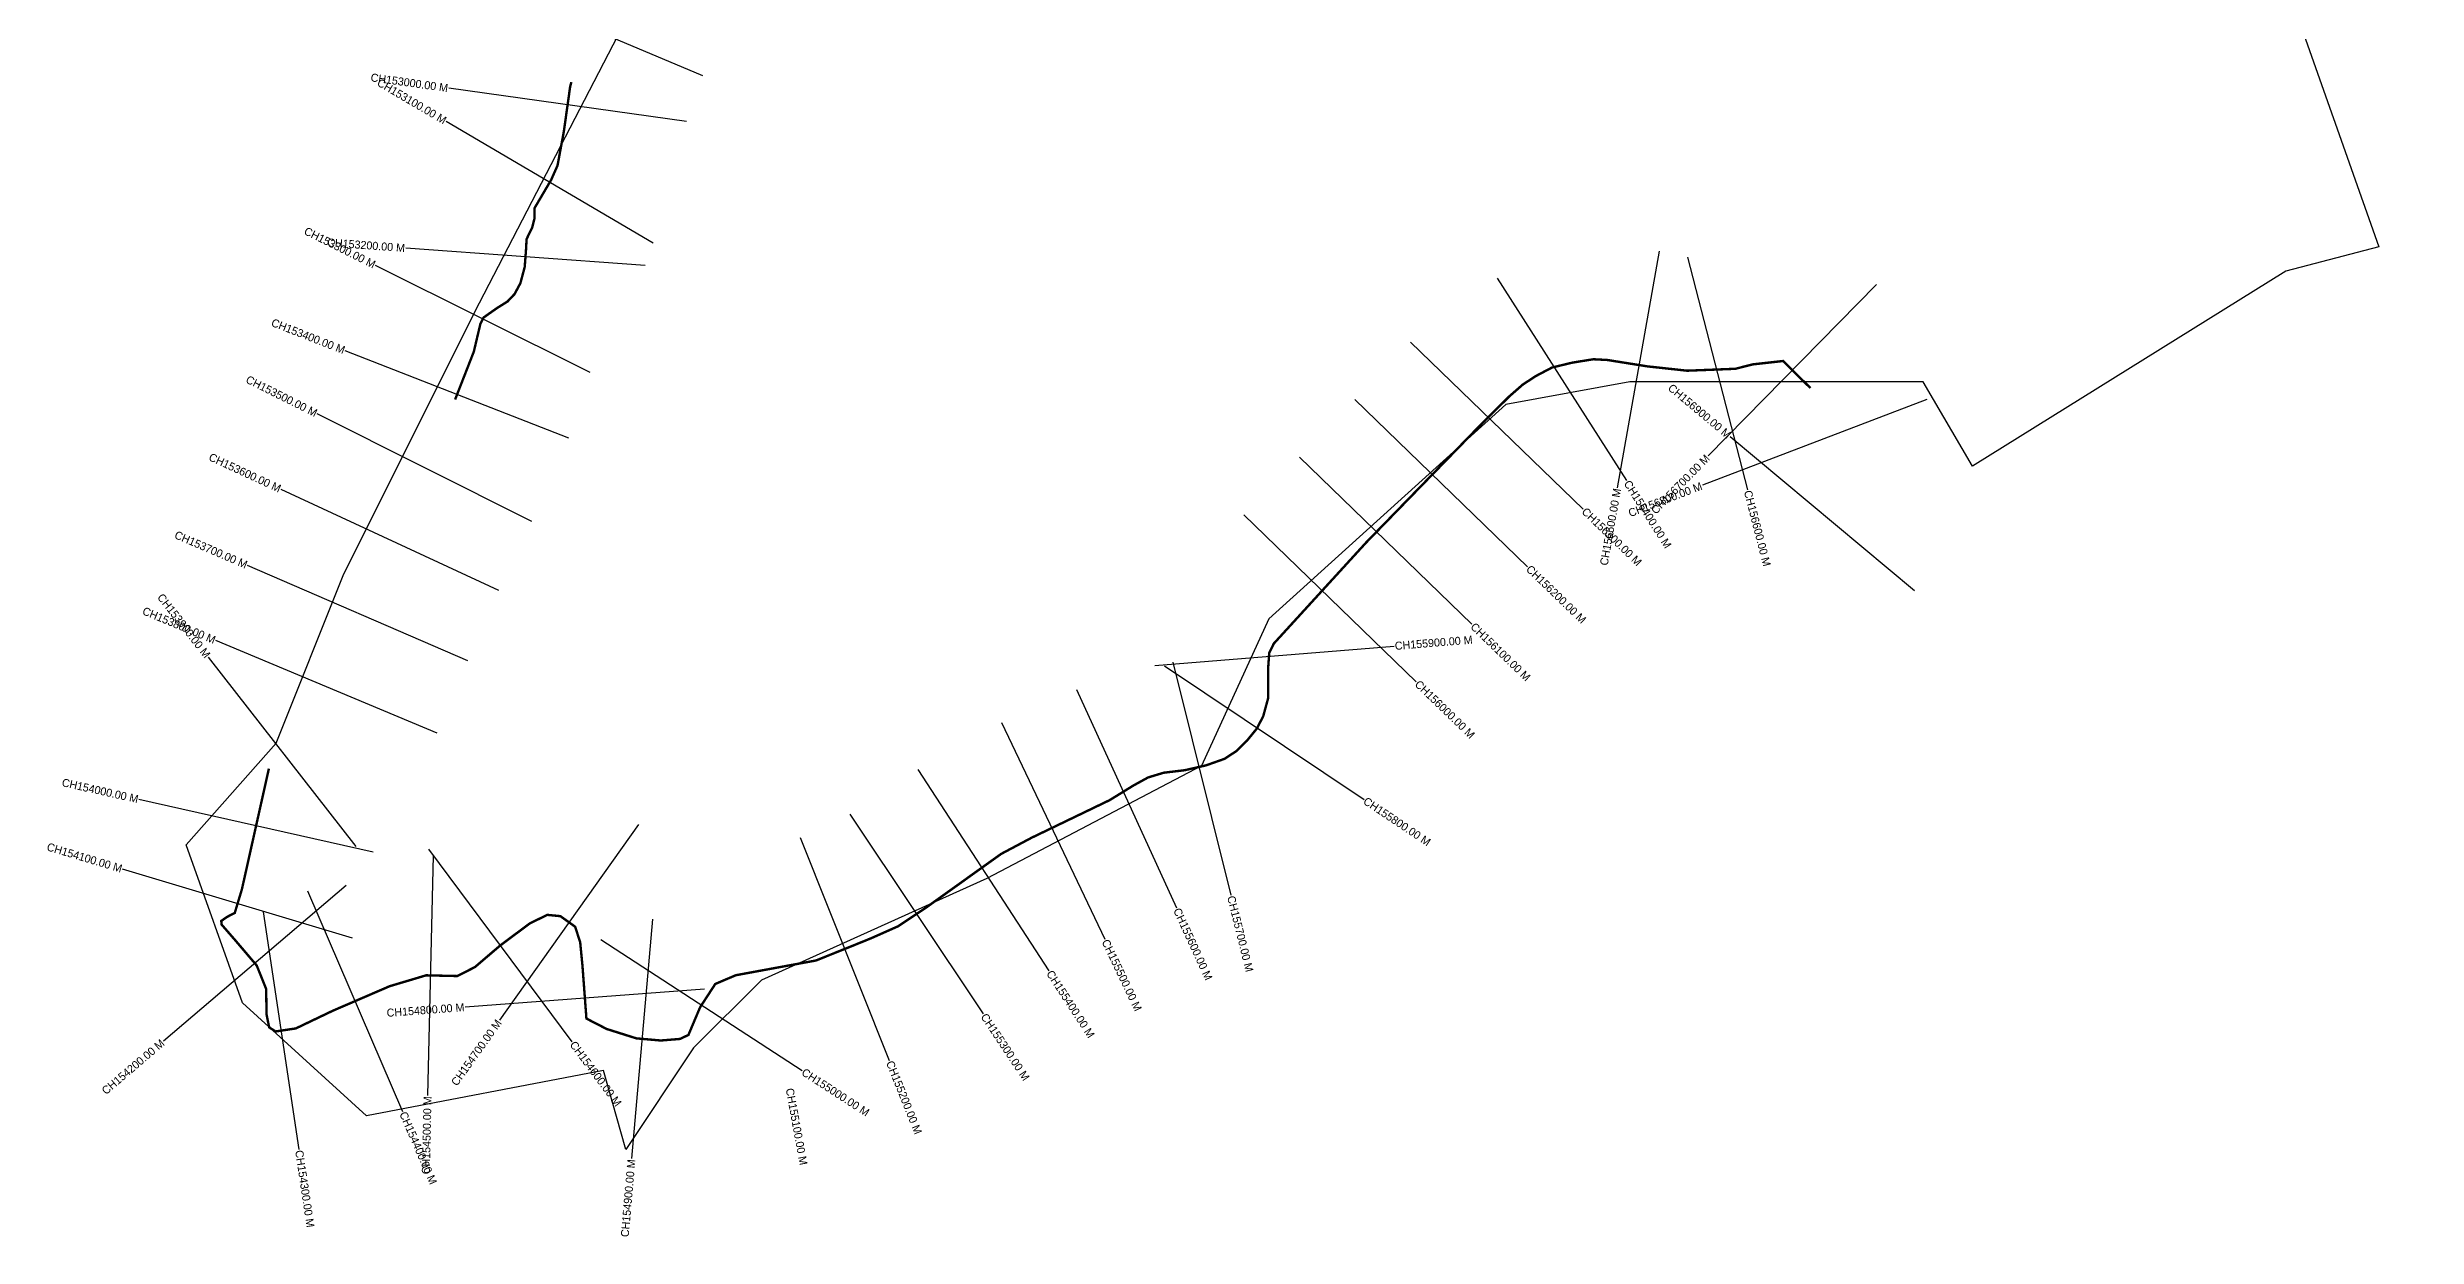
# Model space of a CAD drawing. Header units: metres. Extents: x 270095 to 273055, y 2106609 to 2112242.
# Drawn here: x 270095 to 273055, y 2106609 to 2108094 of the extents above; entities that cross this region are included whole.
import ezdxf
from ezdxf.enums import TextEntityAlignment as Align

# ---------------------------------------------------------------- set-up
doc = ezdxf.new("R2010")
doc.units = ezdxf.units.M
for name, color, linetype in [('ARTIFICIALLY PROTECTED', 4, 'Continuous'), ('CS', 134, 'Continuous'), ('CSMark', 6, 'Continuous'), ('VILLAGE BOUNDRY', 3, 'Continuous')]:
    doc.layers.add(name, color=color, linetype=linetype)

msp = doc.modelspace()

# ---------------------------------------------------------------- linework, layer by layer
at = {"layer": 'ARTIFICIALLY PROTECTED', "const_width": 3, "flags": 128}
for points in [[(270749.5, 2108050.7), (270748, 2108045.2), (270740.1, 2107989.1), (270732.2, 2107946.6), (270724.3, 2107928.7), (270703.5, 2107893.4), (270703.5, 2107880.7), (270700.6, 2107869.3), (270693.5, 2107854.6), (270692.9, 2107842.5), (270691.2, 2107819.9), (270685.8, 2107799.6), (270678.5, 2107786), (270669.7, 2107776.7), (270656.6, 2107768.5), (270639.9, 2107756.8), (270635.7, 2107748.4), (270627.6, 2107714.1), (270604.2, 2107654.3)], [(270371.5, 2107193.4), (270337.8, 2107042.8), (270328.9, 2107013.3), (270319.2, 2107008.2), (270312, 2107003.2), (270312.5, 2106998.6), (270329.8, 2106978.7), (270356.3, 2106947.6), (270368.1, 2106918.3), (270368.6, 2106886.3), (270371.9, 2106870.3), (270379.9, 2106865.2), (270405.2, 2106869), (270451.2, 2106891), (270522.4, 2106921.7), (270568, 2106935.3), (270606.9, 2106934.4), (270629, 2106945.6), (270660.5, 2106972.5), (270697.5, 2107000.1), (270719.4, 2107010.8), (270735.8, 2107009.2), (270754.2, 2106996), (270760.5, 2106976.6), (270763.3, 2106947.9), (270768.3, 2106881.3), (270793.6, 2106868.3), (270830.7, 2106856.6), (270861.2, 2106853.9), (270885.4, 2106855.9), (270895.8, 2106860.9), (270910.3, 2106895.3), (270929.3, 2106924.5), (270954.9, 2106935.4), (271002.1, 2106944.1), (271055.1, 2106953.8), (271096, 2106970.2), (271124.1, 2106981.6), (271157.9, 2106996.6), (271192.8, 2107019.9), (271286.5, 2107086.9), (271324.6, 2107107.1), (271422, 2107154), (271452.3, 2107172.6), (271470.2, 2107182.4), (271489.7, 2107188.3), (271515.8, 2107191.4), (271542.3, 2107197.4), (271565.6, 2107205.6), (271580.6, 2107215.4), (271593.8, 2107228.4), (271606, 2107243.4), (271614, 2107258.7), (271620.1, 2107281.1), (271620.3, 2107306.7), (271620.3, 2107320.3), (271621.5, 2107337.7), (271627.2, 2107349.5), (271742.7, 2107475.8), (271886.7, 2107623.7), (271921.7, 2107658.4), (271938.4, 2107673), (271954.8, 2107683.7), (271975, 2107694.3), (272000.4, 2107700.4), (272026.6, 2107704.6), (272044, 2107703.7), (272094.2, 2107695.7), (272143.8, 2107690.3), (272204.1, 2107692.7), (272225.7, 2107698.2), (272263.6, 2107702.4), (272297.8, 2107668.7)]]:
    msp.add_lwpolyline(points, dxfattribs=at)
at = {"layer": 'CS'}
for p, q in [((270913.9, 2108058.4), (270637.5, 2108175)), ((270913.9, 2108058.4), (270637.5, 2108175)), ((270893.3, 2108001.3), (270596.2, 2108043.1)), ((270893.3, 2108001.3), (270596.2, 2108043.1)), ((270851.7, 2107849.4), (270593, 2108001.5)), ((270851.7, 2107849.4), (270593, 2108001.5)), ((270841.8, 2107821.7), (270542.5, 2107843.4)), ((270841.8, 2107821.7), (270542.5, 2107843.4)), ((272108.6, 2107839.7), (272056.5, 2107544.2)), ((272108.6, 2107839.7), (272056.5, 2107544.2)), ((272144.2, 2107832.2), (272219.1, 2107541.7)), ((272144.2, 2107832.2), (272219.1, 2107541.7)), ((270773.1, 2107688), (270504.7, 2107821.8)), ((270773.1, 2107688), (270504.7, 2107821.8)), ((271906.5, 2107805.9), (272067.8, 2107553)), ((271906.5, 2107805.9), (272067.8, 2107553)), ((272380.5, 2107797.8), (272170.1, 2107583.9)), ((272380.5, 2107797.8), (272170.1, 2107583.9)), ((270746.3, 2107605.9), (270466.9, 2107715.2)), ((270746.3, 2107605.9), (270466.9, 2107715.2)), ((271798.2, 2107726.1), (272013.9, 2107517.5)), ((271798.2, 2107726.1), (272013.9, 2107517.5)), ((271728.7, 2107654.2), (271944.4, 2107445.6)), ((271728.7, 2107654.2), (271944.4, 2107445.6)), ((272443.1, 2107654.3), (272162.9, 2107547.2)), ((272443.1, 2107654.3), (272162.9, 2107547.2)), ((270700.2, 2107502.1), (270431.9, 2107636.3)), ((270700.2, 2107502.1), (270431.9, 2107636.3)), ((272427.8, 2107415.5), (272197.5, 2107607.8)), ((272427.8, 2107415.5), (272197.5, 2107607.8)), ((271659.2, 2107582.3), (271874.8, 2107373.7)), ((271659.2, 2107582.3), (271874.8, 2107373.7)), ((270658.9, 2107416), (270386.7, 2107542.1)), ((270658.9, 2107416), (270386.7, 2107542.1)), ((271589.7, 2107510.4), (271805.3, 2107301.9)), ((271589.7, 2107510.4), (271805.3, 2107301.9)), ((270620.1, 2107327.9), (270344.8, 2107447.1)), ((270620.1, 2107327.9), (270344.8, 2107447.1)), ((270581.9, 2107237.6), (270305.1, 2107353.2)), ((270581.9, 2107237.6), (270305.1, 2107353.2)), ((270480.6, 2107096.3), (270295.9, 2107332.6)), ((270480.6, 2107096.3), (270295.9, 2107332.6)), ((271478.5, 2107322), (271777.5, 2107346.5)), ((271478.5, 2107322), (271777.5, 2107346.5)), ((271490.6, 2107321.7), (271740, 2107154.9)), ((271490.6, 2107321.7), (271740, 2107154.9)), ((271501.2, 2107326.5), (271573.5, 2107035.4)), ((271501.2, 2107326.5), (271573.5, 2107035.4)), ((271380.5, 2107292.2), (271505.5, 2107019.5)), ((271380.5, 2107292.2), (271505.5, 2107019.5)), ((271286.9, 2107251.1), (271416, 2106980.3)), ((271286.9, 2107251.1), (271416, 2106980.3)), ((271182.5, 2107192.5), (271346.2, 2106941)), ((271182.5, 2107192.5), (271346.2, 2106941)), ((270501.9, 2107089.3), (270209.2, 2107154.9)), ((270501.9, 2107089.3), (270209.2, 2107154.9)), ((270833.4, 2107123.8), (270659.6, 2106879.3)), ((270833.4, 2107123.8), (270659.6, 2106879.3)), ((271097.5, 2107136.7), (271264, 2106887.2)), ((271097.5, 2107136.7), (271264, 2106887.2)), ((270576.6, 2107085.1), (270569.8, 2106785.2)), ((270576.6, 2107085.1), (270569.8, 2106785.2)), ((270571, 2107092.9), (270750.2, 2106852.3)), ((270571, 2107092.9), (270750.2, 2106852.3)), ((271035.5, 2107107.5), (271146.8, 2106829)), ((271035.5, 2107107.5), (271146.8, 2106829)), ((270476.1, 2106981.7), (270188.7, 2107068)), ((270476.1, 2106981.7), (270188.7, 2107068)), ((270468.1, 2107047.6), (270239.7, 2106853.2)), ((270468.1, 2107047.6), (270239.7, 2106853.2)), ((270419.6, 2107040.7), (270538.5, 2106765.3)), ((270419.6, 2107040.7), (270538.5, 2106765.3)), ((270364.4, 2107014.6), (270409, 2106717.9)), ((270364.4, 2107014.6), (270409, 2106717.9)), ((270850.8, 2107005.4), (270824.7, 2106706.5)), ((270850.8, 2107005.4), (270824.7, 2106706.5)), ((270786.4, 2106979.9), (271037.9, 2106816.4)), ((270786.4, 2106979.9), (271037.9, 2106816.4)), ((270916, 2106917.9), (270616.8, 2106895.6)), ((270916, 2106917.9), (270616.8, 2106895.6))]:
    msp.add_line(p, q, dxfattribs=at)
at = {"layer": 'VILLAGE BOUNDRY', "color": 3, "true_color": 0x00ff00}
for points in [[(271955.8, 2111798.2, 0), (272389.2, 2111798.2, 0), (272537.3, 2111840.5, 0), (272547.8, 2112157.7, 0), (272854.4, 2112210.6, 0), (273055.3, 2112242.3, 0), (272902.3, 2111418.3, 0), (272817.7, 2110635.9, 0), (272807.1, 2110075.6, 0), (272849.4, 2108817.5, 0), (272817.7, 2108384, 0), (273008, 2107844.8, 0)], [(273008, 2107844.8, 0), (272891.7, 2107814.5, 0), (272500.5, 2107571.3, 0), (272438.8, 2107676.3, 0), (272072.3, 2107676.3, 0), (271917.3, 2107648.1, 0), (271621.2, 2107380.3, 0), (271536.7, 2107197, 0), (271268.8, 2107056.1, 0), (270986.9, 2106929.2, 0), (270902.3, 2106844.6, 0), (270817.7, 2106717.8, 0), (270789.5, 2106816.4, 0), (270493.5, 2106760, 0), (270338.4, 2106901, 0), (270268, 2107098.4, 0), (270380.7, 2107225.2, 0), (270465.3, 2107436.7, 0), (270634.5, 2107775, 0), (270831.8, 2108155.6, 0)]]:
    msp.add_polyline3d(points, dxfattribs=at)

# ---------------------------------------------------------------- texts
at = {"layer": 'CSMark'}
for s, rotation, p in [('CH153000.00 M', 351.9874, (270595.3, 2108043.2)), ('CH153000.00 M', 351.9874, (270595.3, 2108043.2)), ('CH153100.00 M', 329.546, (270592.2, 2108002)), ('CH153100.00 M', 329.546, (270592.2, 2108002)), ('CH153300.00 M', 333.5015, (270503.8, 2107822.3)), ('CH153300.00 M', 333.5015, (270503.8, 2107822.3)), ('CH153200.00 M', 355.854, (270541.6, 2107843.5)), ('CH153200.00 M', 355.854, (270541.6, 2107843.5)), ('CH153400.00 M', 338.6285, (270466, 2107715.6)), ('CH153400.00 M', 338.6285, (270466, 2107715.6)), ('CH153500.00 M', 333.4212, (270431, 2107636.8)), ('CH153500.00 M', 333.4212, (270431, 2107636.8)), ('CH156900.00 M', 320.124, (272196.8, 2107608.5)), ('CH156900.00 M', 320.124, (272196.8, 2107608.5)), ('CH153600.00 M', 335.1399, (270385.8, 2107542.5)), ('CH153600.00 M', 335.1399, (270385.8, 2107542.5)), ('CH156700.00 M', 45.4563, (272169.4, 2107583.2)), ('CH156700.00 M', 45.4563, (272169.4, 2107583.2)), ('CH156500.00 M', 80.0092, (272056.4, 2107543.2)), ('CH156500.00 M', 80.0092, (272056.4, 2107543.2)), ('CH156800.00 M', 20.9182, (272161.9, 2107546.8)), ('CH156800.00 M', 20.9182, (272161.9, 2107546.8)), ('CH153700.00 M', 336.5817, (270343.9, 2107447.5)), ('CH153700.00 M', 336.5817, (270343.9, 2107447.5)), ('CH153900.00 M', 308.0056, (270295.3, 2107333.4)), ('CH153900.00 M', 308.0056, (270295.3, 2107333.4)), ('CH153800.00 M', 337.3369, (270304.2, 2107353.6)), ('CH153800.00 M', 337.3369, (270304.2, 2107353.6)), ('CH154000.00 M', 347.3655, (270208.2, 2107155.2)), ('CH154000.00 M', 347.3655, (270208.2, 2107155.2)), ('CH154100.00 M', 343.2791, (270187.8, 2107068.3)), ('CH154100.00 M', 343.2791, (270187.8, 2107068.3)), ('CH154800.00 M', 4.2468, (270615.8, 2106895.6)), ('CH154800.00 M', 4.2468, (270615.8, 2106895.6)), ('CH154700.00 M', 54.5778, (270659, 2106878.5)), ('CH154700.00 M', 54.5778, (270659, 2106878.5)), ('CH154200.00 M', 40.4026, (270238.9, 2106852.5)), ('CH154200.00 M', 40.4026, (270238.9, 2106852.5)), ('CH154500.00 M', 88.7025, (270569.8, 2106784.2)), ('CH154500.00 M', 88.7025, (270569.8, 2106784.2)), ('CH154900.00 M', 85.0071, (270824.6, 2106705.5)), ('CH154900.00 M', 85.0071, (270824.6, 2106705.5))]:
    msp.add_text(s, height=10, rotation=rotation, dxfattribs=at).set_placement(p, align=Align.MIDDLE_RIGHT)
for s, rotation, p in [('CH156400.00 M', 302.5219, (272068.3, 2107552.1)), ('CH156400.00 M', 302.5219, (272068.3, 2107552.1)), ('CH156600.00 M', 284.4582, (272219.4, 2107540.7)), ('CH156600.00 M', 284.4582, (272219.4, 2107540.7)), ('CH156300.00 M', 315.9543, (272014.6, 2107516.8)), ('CH156300.00 M', 315.9543, (272014.6, 2107516.8)), ('CH156200.00 M', 315.9543, (271945.1, 2107444.9)), ('CH156200.00 M', 315.9543, (271945.1, 2107444.9)), ('CH155900.00 M', 4.6837, (271778.5, 2107346.6)), ('CH155900.00 M', 4.6837, (271778.5, 2107346.6)), ('CH156100.00 M', 315.9543, (271875.6, 2107373)), ('CH156100.00 M', 315.9543, (271875.6, 2107373)), ('CH156000.00 M', 315.9543, (271806, 2107301.2)), ('CH156000.00 M', 315.9543, (271806, 2107301.2)), ('CH155800.00 M', 326.2226, (271740.8, 2107154.4)), ('CH155800.00 M', 326.2226, (271740.8, 2107154.4)), ('CH155700.00 M', 283.9429, (271573.7, 2107034.4)), ('CH155700.00 M', 283.9429, (271573.7, 2107034.4)), ('CH155600.00 M', 294.6177, (271505.9, 2107018.6)), ('CH155600.00 M', 294.6177, (271505.9, 2107018.6)), ('CH155500.00 M', 295.488, (271416.4, 2106979.4)), ('CH155500.00 M', 295.488, (271416.4, 2106979.4)), ('CH155400.00 M', 303.055, (271346.7, 2106940.2)), ('CH155400.00 M', 303.055, (271346.7, 2106940.2)), ('CH155300.00 M', 303.7265, (271264.6, 2106886.3)), ('CH155300.00 M', 303.7265, (271264.6, 2106886.3)), ('CH154600.00 M', 306.6855, (270750.8, 2106851.5)), ('CH154600.00 M', 306.6855, (270750.8, 2106851.5)), ('CH155000.00 M', 326.9789, (271038.8, 2106815.8)), ('CH155000.00 M', 326.9789, (271038.8, 2106815.8)), ('CH155200.00 M', 291.7865, (271147.2, 2106828)), ('CH155200.00 M', 291.7865, (271147.2, 2106828)), ('CH155100.00 M', 280.407, (271022.2, 2106794.3)), ('CH155100.00 M', 280.407, (271022.2, 2106794.3)), ('CH154400.00 M', 293.3509, (270538.9, 2106764.4)), ('CH154400.00 M', 293.3509, (270538.9, 2106764.4)), ('CH154300.00 M', 278.5448, (270409.2, 2106716.9)), ('CH154300.00 M', 278.5448, (270409.2, 2106716.9))]:
    msp.add_text(s, height=10, rotation=rotation, dxfattribs=at).set_placement(p, align=Align.MIDDLE_LEFT)

doc.saveas('drawing.dxf')
